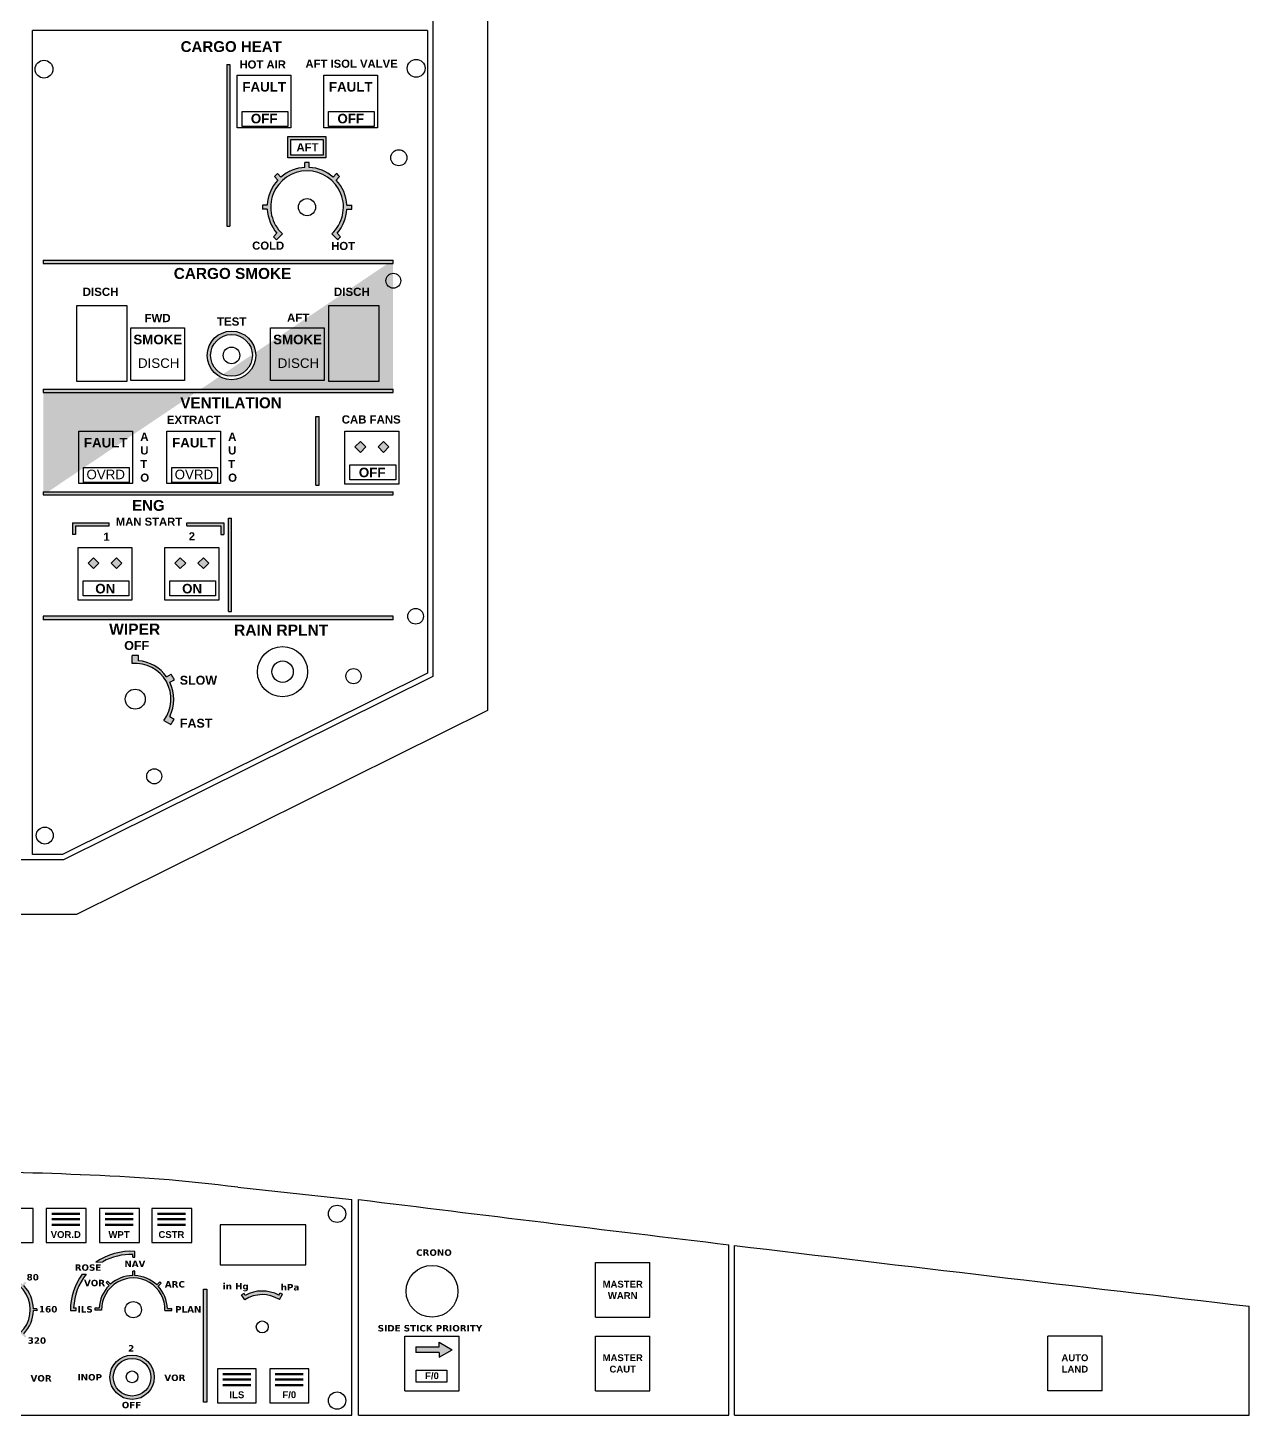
# Model space of a CAD drawing. Header units: millimetres. Extents: x -710 to 7903, y -55 to 3601.
# Drawn here: x 2689 to 3138, y 1146 to 1655 of the extents above; entities that cross this region are included whole.
import ezdxf

# ---------------------------------------------------------------- set-up
doc = ezdxf.new("R2010")
doc.units = ezdxf.units.MM
doc.styles.get("Standard").update_dxf_attribs({"font": 'sanss___.ttf'})

msp = doc.modelspace()

# ---------------------------------------------------------------- hatches: boundary and pattern name
for points in [[(2762.325320204803, 1641.64800537085), (2762.325320204803, 1582.295988300971), (2763.528910620154, 1582.295988300971), (2763.528910620154, 1641.64800537085)], [(2800.865677399845, 1579.44322915165), (2803.069386578121, 1577.31489356177, 0.02366256184614215), (2804.14755790449, 1578.431247608082), (2802.859562591716, 1579.675189545068, 0.1669713815265688), (2806.417951921608, 1588.481802631894), (2808.208572894432, 1588.481802631894, 0.02366256184614552), (2808.208572894432, 1590.033801267758), (2806.417951921609, 1590.033801267758, 0.1756901700296131), (2802.528626534417, 1599.208849684147), (2803.773745458672, 1600.495707225905, 0.02366256184614909), (2802.658377561351, 1601.57489869147), (2801.413258637096, 1600.288041149712, 0.1670063735106944), (2792.607914721957, 1603.854587497548), (2792.609307907791, 1605.645207928391, 0.02366256184613039), (2791.057309741684, 1605.646415455024), (2791.05591655585, 1603.855795024181, 0.1674062729430528), (2782.227857747424, 1600.288041149712), (2780.982738823168, 1601.574898691471, 0.02366256184615879), (2779.867370925846, 1600.495707225905), (2781.112489850102, 1599.208849684147, 0.1756901700295977), (2777.223164462911, 1590.033801267758), (2775.432543490087, 1590.033801267758, 0.02366256184614552), (2775.432543490087, 1588.481802631894), (2777.223164462911, 1588.481802631894, 0.1669713815265797), (2780.781553792803, 1579.675189545067), (2779.493558480029, 1578.431247608082, 0.023662561846147), (2780.571729806398, 1577.31489356177), (2782.775438984674, 1579.44322915165, -2.560660926230702)], [(2823.377272487364, 1568.639452182431), (2823.377272487364, 1569.864595338948), (2694.966680481053, 1569.864595338948), (2694.966680481053, 1568.639452182431)], [(2729.912272991196, 1422.85476305472), (2729.912272991196, 1424.762065691949, 0.03648828958334869), (2727.574166696046, 1424.762065691949), (2727.574166696046, 1421.817995785806, -0.6467469853858561), (2739.285265677104, 1400.976449700055), (2741.799897195188, 1399.445379505547, 0.03648828958335425), (2743.015834647158, 1401.442436630497), (2741.386741765874, 1402.434333668565, 0.233074119763535), (2741.463816598526, 1414.936959920699), (2743.105014675867, 1415.908696624188, 0.03648828958334508), (2741.913791186052, 1417.920593153518), (2740.272593108709, 1416.948856450029, 0.221169655125998)], [(2687.851559716391, 1193.592934273351), (2688.743302676071, 1194.482498448759), (2688.232057094418, 1194.994996209696), (2687.338408464327, 1194.103531019977, 0.1848557548626051), (2678.860642275754, 1197.579146787032), (2678.859326928164, 1198.838721397038), (2678.135430921637, 1198.837965447482), (2678.136749080148, 1197.57569910435, 0.1838618455538127), (2669.728111305862, 1194.053514432489), (2668.837932148123, 1194.944643489044), (2668.325787206317, 1194.433044468024), (2669.217868692595, 1193.540011052979, 0.1824856793867292), (2665.751319923773, 1185.177329348424), (2664.489052892378, 1185.177329348423), (2664.489052892377, 1184.453432947185), (2666.89344905709, 1184.453432947186, -1.544515047070514), (2686.552838408298, 1176.264214249554), (2688.262181702956, 1174.569077186613), (2688.771913377241, 1175.083080707959), (2687.877550403689, 1175.970010693836, 0.1842829644723946), (2691.369704552485, 1184.412282304489), (2692.629273350808, 1184.408236245023), (2692.631598680541, 1185.132128911492), (2691.369338161509, 1185.136183617458, 0.1847838015230985)], [(2728.54954770809, 1197.295791530263), (2728.563708093647, 1198.869092561236, 0.01282672426486052), (2727.839863009511, 1198.878051812419), (2727.825705385163, 1197.305057567962, 0.181035973766611), (2719.642454245663, 1194.090884115764), (2718.552699018852, 1195.22574542721, 0.01282672426488475), (2718.028862676961, 1194.726118105173), (2719.118405406479, 1193.591478086499, 0.1860836943518373), (2715.500782233121, 1185.327850111451), (2713.927531011454, 1185.346751013617, 0.01282672426488889), (2713.916390752238, 1184.622936210897), (2716.385826121837, 1184.593268630994, -1.021217037594282), (2739.665624770593, 1184.453432947184), (2742.135238345613, 1184.453432947184, 0.01282672426491296), (2742.132794110328, 1185.177329348424), (2740.559429355868, 1185.177329348424, 0.1832369107199722), (2737.136768326707, 1193.384032772081), (2738.243897760129, 1194.501950957026, 0.01282672426490473), (2737.731269735477, 1195.013071766967), (2736.624356187239, 1193.895371570962, 0.1803709460663187)], [(2755.012817401155, 1192.290182461263), (2753.786387901359, 1192.290182461263), (2753.786387901359, 1150.823212604221), (2755.012817401156, 1150.823212604221)], [(2769.098134141197, 1190.028758249886), (2768.68044055249, 1190.711950010859), (2767.799505387397, 1190.215918322819), (2768.924078847333, 1188.376533320971, -0.2920134684139188), (2781.664556419916, 1188.468782765943), (2782.798754539382, 1190.479239773783), (2781.90095127285, 1190.9440445664), (2781.442269046763, 1190.130993583525, 0.248824694512944)], [(2840.336662166327, 1172.873648673949), (2840.336662166328, 1171.089814061514), (2831.799581236243, 1171.089814061514), (2831.799581236243, 1169.089814061514), (2840.336662166327, 1169.089814061514), (2840.336662166327, 1167.305979449078), (2845.116023084335, 1170.089814061514)]]:
    msp.add_hatch(color=1).paths.add_polyline_path(points)
h = msp.add_hatch(color=1)
h.paths.add_polyline_path([(2785.83088927064, 1614.091739581334), (2797.700162242938, 1614.091739581334), (2797.700162242938, 1608.393586287435), (2785.83088927064, 1608.393586287435)], flags=16)
h.paths.add_polyline_path([(2784.783604440193, 1615.139024411781), (2798.747447073385, 1615.139024411781), (2798.747447073385, 1607.346301456988), (2784.783604440193, 1607.346301456988)])
h = msp.add_hatch(color=1)
edge = h.paths.add_edge_path(flags=17)
edge.add_arc((2764.076865489638, 1534.8596192712), 8.915917837471723, 0, 360)
edge = h.paths.add_edge_path(flags=16)
edge.add_arc((2764.076865489638, 1534.8596192712), 7.658139089772085, 0, 360)
h.paths.add_polyline_path([(2747.702035801109, 1473.503679414658), (2761.307873067673, 1473.503679414658), (2761.307873067673, 1469.188487046857), (2760.123547236911, 1469.188487046857), (2760.123547236911, 1472.319353583896), (2747.702035801109, 1472.319353583896)])
h.paths.add_polyline_path([(2762.926071019851, 1475.148928090617), (2764.110396850612, 1475.148928090617), (2764.110396850612, 1440.95620313064), (2762.926071019851, 1440.95620313064)])
h.paths.add_polyline_path([(2719.186801835277, 1472.319353583896), (2719.186801835277, 1473.503679414658), (2705.662434237071, 1473.503679414658), (2705.662434237071, 1469.188487046856), (2706.846760067833, 1469.188487046857), (2706.846760067833, 1472.319353583896)])
h.paths.add_polyline_path([(2694.966680481053, 1439.163194227965), (2694.966680481051, 1437.828111663114), (2823.377272487366, 1437.828111663114), (2823.377272487365, 1439.163194227965)])
h.paths.add_polyline_path([(2795.042559453491, 1512.455820847746), (2796.259058168532, 1512.455820847746), (2796.259058168532, 1487.247374481303), (2795.042559453491, 1487.247374481303)], flags=17)
edge = h.paths.add_edge_path()
edge.add_line((2823.377272487366, 1483.660056854791), (2823.377272487366, 1484.844382685553))
edge.add_line((2694.966680481053, 1484.844382685553), (2823.377272487365, 1484.844382685553))
edge.add_line((2694.966680481053, 1483.660056854791), (2823.377272487365, 1483.660056854791))
edge.add_line((2694.966680481053, 1522.489143157112), (2694.966680481053, 1521.272644442071))
edge.add_line((2694.966680481052, 1521.272644442071), (2823.377272487364, 1521.272644442071))
edge.add_line((2694.966680481052, 1522.489143157112), (2823.377272487364, 1522.489143157112))
edge.add_line((2823.377272487364, 1568.639452182431), (2823.377272487364, 1569.864595338948))
edge.add_line((2694.966680481052, 1568.639452182431), (2823.377272487364, 1568.639452182431))
edge.add_line((2694.966680481052, 1569.864595338948), (2823.377272487364, 1569.864595338948))
h = msp.add_hatch(color=1)
h.paths.add_polyline_path([(2823.377272487366, 1484.844382685553), (2694.966680481053, 1484.844382685553), (2694.966680481054, 1483.660056854791), (2823.377272487365, 1483.660056854791)])
h.paths.add_polyline_path([(2823.377272487366, 1522.489143157112), (2694.966680481052, 1522.489143157112), (2694.966680481053, 1521.272644442071), (2823.377272487366, 1521.272644442071)])
h = msp.add_hatch(color=1)
h.paths.add_polyline_path([(2811.387109710184, 1503.273106522889), (2809.391749099362, 1501.277745912067), (2811.387109710182, 1499.282385301245), (2813.382470321004, 1501.277745912067)])
h.paths.add_polyline_path([(2821.862842030799, 1501.277745912067), (2819.867481419977, 1503.273106522889), (2817.872120809157, 1501.277745912068), (2819.867481419978, 1499.282385301246)])
h = msp.add_hatch(color=1)
h.paths.add_polyline_path([(2713.409638416771, 1460.6460521933), (2711.414277805949, 1458.650691582478), (2713.409638416769, 1456.655330971656), (2715.404999027591, 1458.650691582478)])
h.paths.add_polyline_path([(2723.885370737386, 1458.650691582478), (2721.890010126564, 1460.646052193299), (2719.894649515744, 1458.650691582478), (2721.890010126565, 1456.655330971656)])
h = msp.add_hatch(color=1)
h.paths.add_polyline_path([(2745.285097279876, 1460.6460521933), (2743.289736669054, 1458.650691582478), (2745.285097279874, 1456.655330971656), (2747.280457890696, 1458.650691582478)])
h.paths.add_polyline_path([(2755.760829600491, 1458.650691582478), (2753.765468989669, 1460.646052193299), (2751.770108378848, 1458.650691582478), (2753.76546898967, 1456.655330971656)])
h = msp.add_hatch(color=1)
edge = h.paths.add_edge_path()
edge.add_line((2727.885886229364, 1203.991498684932), (2727.895297129712, 1205.037104340192))
edge.add_arc((2727.314868540535, 1183.197891530912), 21.84692457706874, 88.47758791222405, 118.7308520827053)
edge.add_line((2716.813144853543, 1202.35518552245), (2714.320092428853, 1202.178032038129))
edge.add_arc((2727.314868540535, 1183.197891530912), 23.00238987293322, 86.72401434217869, 124.39753920244459, ccw=False)
edge.add_line((2728.629353625346, 1206.162692179475), (2728.609811950613, 1203.991498684932))
edge.add_line((2728.609811950613, 1203.991498684932), (2727.885886229364, 1203.991498684932))
h = msp.add_hatch(color=1)
edge = h.paths.add_edge_path()
edge.add_line((2704.962941338883, 1184.503822538941), (2707.04088671337, 1184.492090548895))
edge.add_line((2707.040886713369, 1184.492090548895), (2707.023392028327, 1185.488681296173))
edge.add_line((2707.023392028327, 1185.488681296172), (2706.142707120178, 1185.493653605215))
edge.add_arc((2727.965294516213, 1184.462735170721), 21.84692457706874, 142.2335688719517, 177.2953072514814, ccw=False)
edge.add_line((2710.694995409769, 1197.842753192015), (2709.267659276747, 1197.860808775472))
edge.add_arc((2727.965294516213, 1184.462735170721), 23.00238987293322, 144.3759360699913, 179.8976569802034)
h = msp.add_hatch(color=1)
edge = h.paths.add_edge_path()
edge.add_arc((2678.336976878404, 1160.057336834334), 8.24633712981387, 0, 360)
edge = h.paths.add_edge_path(flags=16)
edge.add_arc((2678.336976878404, 1160.057336834334), 6.908921725760542, 0, 360)
edge = h.paths.add_edge_path()
edge.add_arc((2727.598136745415, 1159.989636727912), 8.150397228294633, 0, 360)
edge = h.paths.add_edge_path(flags=16)
edge.add_arc((2727.598136745415, 1159.989636727912), 6.898644365194061, 0, 360)

# ---------------------------------------------------------------- linework, layer by layer
at = {"color": 5}
for p, q in [((2858.028938977119, 1987.368882840688), (2858.028938977122, 1404.612774455998)), ((2838.028938977121, 1967.368882840689), (2838.028938977124, 1417.018717616041)), ((2691.028882263186, 1351.7876555062), (2691.028882263186, 1654.079398332872)), ((2836.028938977121, 1654.079398332873), (2691.028882263186, 1654.079398332873)), ((2836.028938977121, 1654.079398332873), (2836.028938977123, 1418.259311932045)), ((2836.028938977123, 1418.259311932045), (2701.990991073044, 1351.7876555062)), ((2838.028938977124, 1417.018717616041), (2702.459674042859, 1349.7876555062)), ((2858.028938977123, 1404.612774455998), (2707.146503741011, 1329.787655506199)), ((2702.45967404286, 1349.7876555062), (2350.598105426001, 1349.7876555062)), ((2701.990991073044, 1351.7876555062), (2691.028882263186, 1351.7876555062)), ((2707.146503741011, 1329.787655506199), (2345.911275727845, 1329.7876555062)), ((2766.388633431307, 1229.702574828565), (2808.209628312562, 1225.197055684428)), ((2808.209628312562, 1146.042968357387), (2808.209628312562, 1225.197055684428)), ((2810.683911964845, 1146.042968357387), (2810.683911964844, 1225.197055684428)), ((2946.683911964845, 1146.042968357389), (2946.683911964844, 1208.593183074062)), ((2948.683911964845, 1146.042968357389), (2948.683911964844, 1208.352406198948)), ((2897.683911964844, 1182.043032958612), (2897.683911964844, 1202.043032958612)), ((2897.683911964844, 1202.043032958612), (2917.683911964844, 1202.043032958612)), ((2917.683911964845, 1182.043032958612), (2917.683911964845, 1202.043032958612)), ((2897.683911964844, 1182.043032958612), (2917.683911964844, 1182.043032958612)), ((3137.683911964844, 1146.042968357387), (3137.683911964844, 1186.042968357393)), ((2827.68391196485, 1155.042148988647), (2827.68391196485, 1175.042148988646)), ((2827.68391196485, 1175.042148988647), (2847.68391196485, 1175.042148988647)), ((2847.683911964851, 1155.042148988647), (2847.683911964851, 1175.042148988647)), ((2897.683911964844, 1155.042148988647), (2897.683911964844, 1175.042148988646)), ((2897.683911964844, 1175.042148988647), (2917.683911964844, 1175.042148988647)), ((2917.683911964845, 1155.042148988647), (2917.683911964845, 1175.042148988647)), ((3063.683911964843, 1155.042148988647), (3063.683911964843, 1175.042148988647)), ((3083.683911964844, 1175.042148988647), (3063.683911964844, 1175.042148988647)), ((3063.683911964843, 1155.042148988647), (3063.683911964843, 1175.042148988647)), ((3083.683911964844, 1175.042148988647), (3063.683911964844, 1175.042148988647)), ((3083.683911964844, 1155.042148988647), (3083.683911964844, 1175.042148988646)), ((3083.683911964844, 1155.042148988647), (3083.683911964844, 1175.042148988646)), ((2827.68391196485, 1155.042148988647), (2847.68391196485, 1155.042148988647)), ((2897.683911964844, 1155.042148988647), (2917.683911964844, 1155.042148988647)), ((3083.683911964844, 1155.042148988647), (3063.683911964844, 1155.042148988647)), ((3083.683911964844, 1155.042148988647), (3063.683911964844, 1155.042148988647)), ((2652.989602583094, 1146.042968357387), (2808.209628312562, 1146.042968357387)), ((2810.683911964844, 1146.042968357387), (2946.683911964845, 1146.042968357387)), ((2948.683911964845, 1146.042968357387), (3137.683911964844, 1146.042968357387))]:
    msp.add_line(p, q, dxfattribs=at)
at = {"color": 1}
for p, q in [((2762.325320204803, 1641.64800537085), (2762.325320204803, 1582.295988300971)), ((2762.325320204803, 1641.64800537085), (2763.528910620154, 1641.64800537085)), ((2763.528910620154, 1641.64800537085), (2763.528910620154, 1582.295988300971)), ((2791.05591655585, 1603.855795024181), (2791.057309741684, 1605.646415455024)), ((2792.607914721957, 1603.854587497548), (2792.609307907791, 1605.645207928391)), ((2781.112489850102, 1599.208849684147), (2779.867370925846, 1600.495707225905)), ((2782.227857747424, 1600.288041149712), (2780.982738823169, 1601.57489869147)), ((2801.413258637096, 1600.288041149712), (2802.658377561351, 1601.57489869147)), ((2802.528626534417, 1599.208849684148), (2803.773745458673, 1600.495707225905)), ((2777.223164462912, 1590.033801267758), (2775.432543490087, 1590.033801267758)), ((2777.223164462912, 1588.481802631894), (2775.432543490087, 1588.481802631894)), ((2806.417951921608, 1590.033801267758), (2808.208572894432, 1590.033801267758)), ((2806.417951921608, 1588.481802631894), (2808.208572894432, 1588.481802631894)), ((2762.325320204803, 1582.295988300971), (2763.528910620154, 1582.295988300971)), ((2780.781553792803, 1579.675189545067), (2779.493558480029, 1578.431247608082)), ((2782.775438984674, 1579.44322915165), (2780.571729806398, 1577.31489356177)), ((2800.865677399845, 1579.44322915165), (2803.069386578121, 1577.31489356177)), ((2802.859562591717, 1579.675189545067), (2804.14755790449, 1578.431247608082)), ((2694.966680481053, 1569.864595338948), (2694.966680481053, 1568.63945218243)), ((2694.966680481053, 1569.864595338948), (2823.377272487364, 1569.864595338948)), ((2694.966680481053, 1568.639452182431), (2823.377272487364, 1568.639452182431)), ((2823.377272487364, 1568.639452182431), (2823.377272487364, 1569.864595338948)), ((2694.966680481052, 1522.489143157112), (2823.377272487364, 1522.489143157112)), ((2694.966680481053, 1522.489143157112), (2694.966680481053, 1521.272644442071)), ((2823.377272487366, 1521.272644442071), (2823.377272487366, 1522.489143157112)), ((2694.966680481052, 1521.272644442071), (2823.377272487364, 1521.272644442071)), ((2795.042559453491, 1487.247374481303), (2795.042559453491, 1512.455820847746)), ((2795.042559453491, 1512.455820847746), (2796.259058168532, 1512.455820847746)), ((2796.259058168532, 1487.247374481303), (2796.259058168532, 1512.455820847746)), ((2811.387109710184, 1503.273106522889), (2809.391749099362, 1501.277745912067)), ((2811.387109710184, 1503.273106522889), (2813.382470321004, 1501.277745912067)), ((2819.867481419977, 1503.273106522889), (2817.872120809157, 1501.277745912067)), ((2819.867481419977, 1503.273106522889), (2821.862842030799, 1501.277745912067)), ((2809.391749099362, 1501.277745912067), (2811.387109710182, 1499.282385301245)), ((2813.382470321004, 1501.277745912067), (2811.387109710182, 1499.282385301245)), ((2817.872120809157, 1501.277745912067), (2819.867481419978, 1499.282385301245)), ((2821.862842030799, 1501.277745912067), (2819.867481419978, 1499.282385301245)), ((2795.042559453491, 1487.247374481303), (2796.259058168532, 1487.247374481303)), ((2694.966680481053, 1484.844382685553), (2823.377272487365, 1484.844382685553)), ((2694.966680481053, 1484.844382685553), (2694.966680481053, 1483.660056854791)), ((2694.966680481053, 1483.660056854791), (2823.377272487365, 1483.660056854791)), ((2823.377272487366, 1483.660056854791), (2823.377272487366, 1484.844382685553)), ((2705.662434237071, 1473.503679414658), (2719.186801835277, 1473.503679414658)), ((2705.662434237071, 1473.503679414658), (2705.662434237071, 1469.188487046857)), ((2706.846760067833, 1472.319353583896), (2706.846760067833, 1469.188487046857)), ((2706.846760067833, 1472.319353583896), (2719.186801835278, 1472.319353583896)), ((2719.186801835277, 1472.319353583896), (2719.186801835277, 1473.503679414658)), ((2747.702035801109, 1472.319353583896), (2747.702035801109, 1473.503679414658)), ((2747.702035801109, 1473.503679414658), (2761.307873067673, 1473.503679414658)), ((2747.70203580111, 1472.319353583896), (2760.123547236911, 1472.319353583896)), ((2760.123547236911, 1472.319353583896), (2760.123547236911, 1469.188487046857)), ((2761.307873067673, 1473.503679414658), (2761.307873067673, 1469.188487046857)), ((2762.926071019851, 1440.95620313064), (2762.926071019851, 1475.148928090617)), ((2762.926071019851, 1475.148928090617), (2764.110396850612, 1475.148928090616)), ((2764.110396850612, 1440.95620313064), (2764.110396850612, 1475.148928090617)), ((2706.846760067833, 1469.188487046857), (2705.662434237071, 1469.188487046856)), ((2760.123547236911, 1469.188487046857), (2761.307873067673, 1469.188487046857)), ((2713.409638416771, 1460.646052193299), (2711.414277805949, 1458.650691582478)), ((2711.414277805949, 1458.650691582478), (2713.40963841677, 1456.655330971656)), ((2713.409638416771, 1460.646052193299), (2715.404999027591, 1458.650691582478)), ((2715.404999027591, 1458.650691582478), (2713.40963841677, 1456.655330971656)), ((2721.890010126564, 1460.646052193299), (2719.894649515744, 1458.650691582478)), ((2719.894649515744, 1458.650691582478), (2721.890010126565, 1456.655330971656)), ((2721.890010126564, 1460.646052193299), (2723.885370737386, 1458.650691582478)), ((2723.885370737386, 1458.650691582478), (2721.890010126565, 1456.655330971656)), ((2745.285097279876, 1460.646052193299), (2743.289736669054, 1458.650691582478)), ((2743.289736669054, 1458.650691582478), (2745.285097279874, 1456.655330971656)), ((2745.285097279876, 1460.646052193299), (2747.280457890696, 1458.650691582478)), ((2747.280457890696, 1458.650691582478), (2745.285097279874, 1456.655330971656)), ((2753.765468989669, 1460.646052193299), (2751.770108378848, 1458.650691582478)), ((2751.770108378848, 1458.650691582478), (2753.76546898967, 1456.655330971656)), ((2753.765468989669, 1460.646052193299), (2755.760829600491, 1458.650691582478)), ((2755.760829600491, 1458.650691582478), (2753.76546898967, 1456.655330971656)), ((2762.926071019851, 1440.95620313064), (2764.110396850612, 1440.95620313064)), ((2823.377272487365, 1439.163194227965), (2694.966680481051, 1439.163194227965)), ((2694.966680481053, 1439.163194227965), (2694.966680481053, 1437.828111663114)), ((2823.377272487365, 1437.828111663114), (2694.966680481051, 1437.828111663114)), ((2823.377272487366, 1437.828111663114), (2823.377272487366, 1439.163194227965)), ((2727.574166696046, 1421.817995785806), (2727.574166696046, 1424.762065691949)), ((2729.912272991196, 1422.85476305472), (2729.912272991196, 1424.762065691949)), ((2740.272593108709, 1416.948856450029), (2741.913791186052, 1417.920593153518)), ((2741.463816598526, 1414.9369599207), (2743.105014675868, 1415.908696624189)), ((2739.285265677104, 1400.976449700055), (2741.799897195188, 1399.445379505547)), ((2741.386741765874, 1402.434333668565), (2743.015834647159, 1401.442436630497)), ((2714.320092428853, 1202.178032038129), (2716.813144853543, 1202.35518552245)), ((2727.885886229364, 1203.991498684932), (2727.895297129712, 1205.037104340192)), ((2727.885886229364, 1203.991498684932), (2728.609811950613, 1203.991498684932)), ((2728.609811950613, 1203.991498684932), (2728.629353625346, 1206.162692179475)), ((2709.267659276747, 1197.860808775472), (2710.694995409769, 1197.842753192015)), ((2727.825705385163, 1197.305057567962), (2727.839863009511, 1198.878051812419)), ((2728.54954770809, 1197.295791530263), (2728.563708093647, 1198.869092561235)), ((2719.118405406478, 1193.5914780865), (2718.028862676961, 1194.726118105173)), ((2719.642454245663, 1194.090884115764), (2718.552699018852, 1195.22574542721)), ((2736.62435618724, 1193.895371570962), (2737.731269735477, 1195.013071766967)), ((2737.136768326708, 1193.384032772081), (2738.243897760129, 1194.501950957026)), ((2768.68044055249, 1190.711950010859), (2767.799505387398, 1190.215918322819)), ((2768.924078847333, 1188.376533320971), (2767.799505387398, 1190.215918322819)), ((2769.098134141197, 1190.028758249887), (2768.68044055249, 1190.711950010859)), ((2781.442269046762, 1190.130993583525), (2781.900951272849, 1190.944044566399)), ((2781.664556419916, 1188.468782765943), (2782.798754539382, 1190.479239773783)), ((2781.900951272849, 1190.944044566399), (2782.798754539382, 1190.479239773783)), ((2692.631598680541, 1185.132128911492), (2691.369338161509, 1185.136183617458)), ((2692.629273350808, 1184.408236245023), (2691.369704552485, 1184.412282304489)), ((2692.631598680541, 1185.132128911492), (2692.629273350808, 1184.408236245023)), ((2704.962941338883, 1184.503822538941), (2707.04088671337, 1184.492090548895)), ((2706.142707120178, 1185.493653605215), (2707.023392028327, 1185.488681296172)), ((2707.040886713369, 1184.492090548895), (2707.023392028327, 1185.488681296173)), ((2716.385826121838, 1184.593268630994), (2713.916390752238, 1184.622936210897)), ((2715.50078223312, 1185.327850111451), (2713.927531011455, 1185.346751013617)), ((2739.665624770593, 1184.453432947184), (2742.135238345613, 1184.453432947184)), ((2740.559429355868, 1185.177329348424), (2742.132794110328, 1185.177329348424)), ((2831.799581236243, 1171.089814061514), (2840.336662166327, 1171.089814061514)), ((2831.799581236243, 1171.089814061514), (2831.799581236243, 1169.089814061514)), ((2840.336662166327, 1171.089814061514), (2840.336662166327, 1172.873648673949)), ((2840.336662166327, 1172.873648673949), (2845.116023084335, 1170.089814061514)), ((2840.336662166327, 1169.089814061514), (2831.799581236243, 1169.089814061514)), ((2840.336662166327, 1167.305979449078), (2845.116023084335, 1170.089814061514)), ((2840.336662166327, 1169.089814061514), (2840.336662166327, 1167.305979449078))]:
    msp.add_line(p, q, dxfattribs=at)
at = {"color": 1, "lineweight": 80}
for p, q in [((2708.388251874243, 1219.924402780404), (2698.109436557359, 1219.924402780404)), ((2708.388251874243, 1217.924402780404), (2698.109436557359, 1217.924402780404)), ((2727.943816006163, 1219.924402780404), (2717.665000689279, 1219.924402780404)), ((2727.943816006163, 1217.924402780404), (2717.665000689279, 1217.924402780404)), ((2747.159774924694, 1219.924402780404), (2736.88095960781, 1219.924402780404)), ((2747.159774924694, 1217.924402780404), (2736.88095960781, 1217.924402780404)), ((2708.388251874243, 1215.924402780404), (2698.109436557359, 1215.924402780404)), ((2727.943816006163, 1215.924402780404), (2717.665000689279, 1215.924402780404)), ((2747.159774924694, 1215.924402780404), (2736.88095960781, 1215.924402780404)), ((2771.197570390862, 1161.127379293443), (2760.918755073978, 1161.127379293443)), ((2790.43771421137, 1161.127379293443), (2780.158898894486, 1161.127379293443)), ((2771.197570390862, 1159.127379293443), (2760.918755073978, 1159.127379293443)), ((2771.197570390862, 1157.127379293443), (2760.918755073978, 1157.127379293443)), ((2790.43771421137, 1159.127379293443), (2780.158898894486, 1159.127379293443)), ((2790.43771421137, 1157.127379293443), (2780.158898894486, 1157.127379293443))]:
    msp.add_line(p, q, dxfattribs=at)
at = {"color": 5}
for points in [[(2766.179872794172, 1637.643389228444), (2785.876950409018, 1637.643389228444), (2785.876950409018, 1618.382560575894), (2766.179872794172, 1618.382560575894)], [(2797.953591199854, 1637.643389228444), (2817.650668814699, 1637.643389228444), (2817.650668814699, 1618.382560575894), (2797.953591199854, 1618.382560575894)], [(2707.292365961001, 1553.215929095375), (2725.660724095905, 1553.215929095375), (2725.660724095905, 1525.314343157112), (2707.292365961001, 1525.314343157112)], [(2799.81138300406, 1553.215929095375), (2818.179741138963, 1553.215929095375), (2818.179741138963, 1525.314343157112), (2799.81138300406, 1525.314343157112)], [(2727.130198230435, 1544.929369534522), (2746.82727584528, 1544.929369534522), (2746.82727584528, 1525.668540881973), (2727.130198230435, 1525.668540881973)], [(2778.422097416039, 1544.929369534522), (2798.119175030885, 1544.929369534522), (2798.119175030885, 1525.668540881973), (2778.422097416039, 1525.668540881973)], [(2708.014513618785, 1507.081189328723), (2727.711591233631, 1507.081189328723), (2727.711591233631, 1487.820360676173), (2708.014513618785, 1487.820360676173)], [(2740.388392638413, 1507.081189328723), (2760.085470253258, 1507.081189328723), (2760.085470253258, 1487.820360676173), (2740.388392638413, 1487.820360676173)], [(2805.724694429641, 1507.081189328723), (2825.529896700519, 1507.081189328723), (2825.529896700519, 1487.66961850398), (2805.724694429641, 1487.66961850398)], [(2707.747223136229, 1464.454134999133), (2727.552425407107, 1464.454134999133), (2727.552425407107, 1445.04256417439), (2707.747223136229, 1445.04256417439)], [(2739.622681999333, 1464.454134999133), (2759.427884270211, 1464.454134999133), (2759.427884270211, 1445.04256417439), (2739.622681999333, 1445.04256417439)], [(2691.286521117145, 1221.953061317806), (2676.698388282419, 1221.953061317806), (2676.698388282419, 1209.419467141751), (2691.286521117145, 1209.419467141751)], [(2710.697569392086, 1221.953061317806), (2696.109436557359, 1221.953061317806), (2696.109436557359, 1209.419467141751), (2710.697569392086, 1209.419467141751)], [(2730.253133524006, 1221.953061317806), (2715.665000689279, 1221.953061317806), (2715.665000689279, 1209.419467141751), (2730.253133524006, 1209.419467141751)], [(2749.469092442536, 1221.953061317806), (2734.88095960781, 1221.953061317806), (2734.88095960781, 1209.419467141751), (2749.469092442536, 1209.419467141751)], [(2791.372289756043, 1215.8670121237), (2759.938203620732, 1215.8670121237), (2759.938203620732, 1201.207407986192), (2791.372289756043, 1201.207407986192)], [(2773.197570390862, 1163.127379293443), (2758.918755073978, 1163.127379293443), (2758.918755073978, 1150.62244365479), (2773.197570390862, 1150.62244365479)], [(2792.43771421137, 1163.127379293443), (2778.158898894486, 1163.127379293443), (2778.158898894486, 1150.62244365479), (2792.43771421137, 1150.62244365479)]]:
    msp.add_lwpolyline(points, close=True, dxfattribs=at)
at = {"color": 1}
for points in [[(2767.939371116187, 1624.326277962318), (2784.716791719719, 1624.326277962318), (2784.716791719719, 1618.830687343568), (2767.939371116187, 1618.830687343568)], [(2799.713089521869, 1624.326277962318), (2816.490510125401, 1624.326277962318), (2816.490510125401, 1618.830687343568), (2799.713089521869, 1618.830687343568)], [(2784.783604440193, 1615.139024411781), (2798.747447073385, 1615.139024411781), (2798.747447073385, 1607.346301456988), (2784.783604440193, 1607.346301456988)], [(2785.83088927064, 1614.091739581334), (2797.700162242938, 1614.091739581334), (2797.700162242938, 1608.393586287435), (2785.83088927064, 1608.393586287435)], [(2709.7740119408, 1493.764078062597), (2726.551432544332, 1493.764078062597), (2726.551432544332, 1488.268487443847), (2709.7740119408, 1488.268487443847)], [(2742.147890960428, 1493.764078062597), (2758.92531156396, 1493.764078062597), (2758.92531156396, 1488.268487443847), (2742.147890960428, 1488.268487443847)], [(2807.580198202617, 1494.766294548379), (2824.357618806149, 1494.766294548379), (2824.357618806149, 1489.270703929629), (2807.580198202617, 1489.270703929629)], [(2709.602726909204, 1452.13924021879), (2726.380147512736, 1452.13924021879), (2726.380147512736, 1446.64364960004), (2709.602726909204, 1446.64364960004)], [(2741.478185772309, 1452.13924021879), (2758.255606375841, 1452.13924021879), (2758.255606375841, 1446.64364960004), (2741.478185772309, 1446.64364960004)], [(2753.78638790136, 1192.290182461263), (2755.012817401156, 1192.290182461263), (2755.012817401156, 1150.823212604221), (2753.78638790136, 1150.823212604221)], [(2831.926757760737, 1162.529401092031), (2843.102588108492, 1162.529401092031), (2843.102588108492, 1158.186153636181), (2831.926757760737, 1158.186153636181)]]:
    msp.add_lwpolyline(points, close=True, dxfattribs=at)
for centre, radius in [((2695.255790892484, 1639.875524220647), 3.280688283855543), ((2831.864537617155, 1640.193008770403), 3.280688283855543), ((2825.510644508748, 1607.386117170028), 2.963203734098441), ((2823.477222127166, 1562.258697863441), 2.727724165216732), ((2831.674029438824, 1439.163194227965), 2.882466833980842), ((2808.868590221517, 1417.199547338189), 2.767461817957011), ((2735.72840884353, 1380.452400735557), 2.767461817957011), ((2695.525982211762, 1358.716563971586), 3.104933446619206), ((2802.844266016682, 1219.93910881045), 3.17844552411559), ((2802.844266016682, 1151.409695174853), 3.17844552411559)]:
    msp.add_circle(centre, radius)
at = {"color": 5}
for centre, radius in [((2791.820558192259, 1589.257801949826), 3.150466950792406), ((2764.076865489638, 1534.8596192712), 3.041898336986219), ((2782.821451894296, 1418.842643852814), 9.200066830669511), ((2782.821451894296, 1418.842643852814), 3.917336145400418), ((2728.743219843621, 1408.763827776891), 3.670067766445503), ((2837.683911964844, 1191.543032958612), 9.5), ((2728.027193485453, 1184.767749478628), 2.984510994812743), ((2728.027193485453, 1184.767749478628), 2.984510994812743), ((2775.366560159924, 1178.445315780006), 2.192645083346349), ((2727.598136745415, 1160.125036940756), 2.156048456516133)]:
    msp.add_circle(centre, radius, dxfattribs=at)
at = {"color": 1}
for centre, radius in [((2764.076865489638, 1534.8596192712), 8.915917837471723), ((2764.076865489638, 1534.8596192712), 7.658139089772085), ((2727.598136745415, 1159.989636727912), 8.150397228294633), ((2727.598136745415, 1159.989636727912), 6.898644365194061)]:
    msp.add_circle(centre, radius, dxfattribs=at)
for centre, radius, start, end in [((2791.820558192259, 1589.257801949826), 14.61800528906233, 92.99840786479483, 131.012600939429), ((2791.820558192259, 1589.257801949826), 16.40637683402564, 87.244397286898, 92.66644517765899), ((2791.820558192259, 1589.257801949826), 14.61800528906233, 48.987399060571, 86.91243459976361), ((2791.820558192259, 1589.257801949826), 14.61800528906233, 137.0985742044638, 176.9570133674832), ((2791.820558192259, 1589.257801949826), 13.34691052978713, 312.6636942765073, 227.336305723494), ((2791.820558192259, 1589.257801949826), 16.40637683402564, 131.3445636265632, 136.7666115173301), ((2791.820558192259, 1589.257801949826), 14.61800528906233, 3.042986632516787, 42.90142579553815), ((2791.820558192259, 1589.257801949826), 16.40637683402564, 43.23338848267375, 48.65543637343681), ((2791.820558192259, 1589.257801949826), 16.40637683402564, 177.2889760546186, 182.7110239453822), ((2791.820558192259, 1589.257801949826), 14.61800528906233, 183.0429866325177, 220.9602201609818), ((2791.820558192259, 1589.257801949826), 14.61800528906233, 319.0397798390188, 356.9570133674823), ((2791.820558192259, 1589.257801949826), 16.40637683402564, 357.2889760546178, 2.711023945381435), ((2791.820558192259, 1589.257801949826), 16.40637683402564, 221.292182848118, 226.7142307388833), ((2791.820558192259, 1589.257801949826), 16.40637683402564, 313.2857692611202, 318.7078171518826), ((2728.743219843621, 1408.763827776891), 16.04089466484523, 85.82060416166851, 94.1793958383315), ((2728.743219843621, 1408.763827776891), 13.10641017467565, 323.5468274891426, 95.11741576471665), ((2728.743219843621, 1408.763827776891), 14.13934730692392, 35.37202150622731, 85.25732258899785), ((2728.743219843621, 1408.763827776891), 16.04089466484523, 26.44994825689342, 34.80873993355513), ((2728.743219843621, 1408.763827776891), 14.13934730692392, 333.4069206648614, 25.88666668422231), ((2728.743219843621, 1408.763827776891), 16.04089466484523, 324.4848474155269, 332.8436390921912), ((2727.314868540535, 1183.197891530912), 23.00238987293322, 86.7240143421788, 124.3975392024446), ((2727.314868540535, 1183.197891530912), 21.84692457706874, 88.47758791222405, 118.7308520827053), ((2678.559704248897, 1184.767749478628), 11.67048863939656, 313.2278543330047, 181.5433105788012), ((2727.965294516213, 1184.462735170721), 23.00238987293322, 144.3759360699913, 179.8976569802034), ((2727.965294516213, 1184.462735170721), 21.84692457706874, 142.2335688719517, 177.2953072514814), ((2728.027193485453, 1184.767749478628), 11.64267484991538, 358.4530016314317, 180.8586850141013), ((2728.027193485453, 1184.767749478628), 12.53892705064719, 90.92072588025849, 131.9665556192086), ((2728.027193485453, 1184.767749478628), 14.1115457926554, 87.82111515758584, 90.76062261873506), ((2728.027193485453, 1184.767749478628), 12.53892705064719, 46.71421066988881, 87.6124467758218), ((2678.559704248897, 1184.767749478628), 12.8149313181858, 1.647502425283352, 43.52446380586389), ((2728.027193485453, 1184.767749478628), 12.53892705064719, 135.2748347236487, 177.4398061412016), ((2728.027193485453, 1184.767749478628), 14.1115457926554, 132.1752240009748, 135.114731462124), ((2728.027193485453, 1184.767749478628), 12.53892705064719, 1.871880504330658, 43.40593156544769), ((2728.027193485453, 1184.767749478628), 14.1115457926554, 43.61459994721569, 46.55410740836492), ((2775.366560159924, 1178.445315780006), 13.1707746243446, 62.52882421112632, 118.4202125991943), ((2775.366560159924, 1178.445315780006), 11.83784808607721, 57.85782101800592, 122.9718828081143), ((2678.559704248897, 1184.767749478628), 12.8149313181858, 316.6445383012438, 358.4104962393536), ((2728.027193485453, 1184.767749478628), 14.1115457926554, 177.6484745229684, 180.5879819841176), ((2728.027193485453, 1184.767749478628), 14.1115457926554, 358.723704661415, 1.663212122564252)]:
    msp.add_arc(centre, radius, start, end, dxfattribs=at)
at = {"color": 5}
for centre, radius, start, end in [((2668.986910450089, 388.6382775881586), 846.5558415890127, 87.3198440095004, 91.08277887748716), ((2687.956614333574, 603.8800555569005), 630.7181678430386, 82.85657655609121, 88.12470512795798), ((7910.180799286922, 42429.18292315573), 41518.3491949112, 262.9448225864516, 263.1338977229619), ((7910.180799286922, 42429.18292315573), 41518.3491949112, 263.136677674075, 263.3993107562613)]:
    msp.add_arc(centre, radius, start, end, dxfattribs=at)

# ---------------------------------------------------------------- texts
at = {"color": 1}
for s, insert, char_height, width, attachment_point in [('{\\fSansSerif|b1|i0|c2|p2;CARGO HEAT}', (2745.400942048151, 1650.148758237202), 3.957555895359494, 42.29222089540104, 1), ('{\\fSansSerif|b1|i0|c2|p2;HOT AIR}', (2767.00972151656, 1643.104438909782), 2.96816692151962, 17.06780667541897, 1), ('{\\fSansSerif|b1|i0|c2|p2;AFT ISOL VALVE}', (2791.220775727635, 1643.367442462429), 2.96816692151962, 33.23409900412349, 1), ('{\\fSansSerif|b1|i0|c2|p2;FAULT\\P\\POFF}', (2776.078296424431, 1635.172615195826), 3.5, 20.9703, 2), ('{\\fSansSerif|b1|i0|c2|p2;FAULT\\P\\POFF}', (2807.852014830113, 1635.172615195826), 3.5, 20.9703, 2), ('{\\fSansSerif|b1|i0|c2|p2;AFT}', (2787.947890915427, 1612.729162658843), 2.96816692151962, 7.960376320545564, 1), ('{\\fSansSerif|b1|i0|c2|p2;COLD}', (2771.672162230342, 1576.634363034888), 2.96816692151962, 7.96032686682347, 1), ('{\\fSansSerif|b1|i0|c2|p2;HOT}', (2800.675909315182, 1576.514098292787), 2.96816692151962, 7.96032686682347, 1), ('{\\fSansSerif|b1|i0|c2|p2;CARGO SMOKE}', (2742.89125236394, 1566.951174480266), 4.0284240052844, 45.32021280690026, 1), ('{\\fSansSerif|b1|i0|c2|p2;DISCH}', (2709.466210965498, 1559.714954537937), 3.0213180039633, 33.96253497195132, 1), ('{\\fSansSerif|b1|i0|c2|p2;DISCH}', (2801.702175749616, 1559.714954537937), 3.0213180039633, 33.96253497195132, 1), ('{\\fSansSerif|b1|i0|c2|p2;FWD}', (2732.142060265818, 1550.082382008982), 3.0213180039633, 13.53318831395254, 1), ('{\\fSansSerif|b1|i0|c2|p2;TEST}', (2758.76086927053, 1548.808334178962), 3.0213180039633, 13.53318831395254, 1), ('{\\fSansSerif|b1|i0|c2|p2;AFT}', (2784.453246495208, 1550.217563022482), 3.0213180039633, 13.53318831395254, 1), ('{\\fSansSerif|b1|i0|c2|p2;SMOKE}', (2737.028621860694, 1542.458595501905), 3.5, 20.9703, 2), ('{\\fSansSerif|b1|i0|c2|p2;SMOKE}', (2788.320521046298, 1542.458595501905), 3.5, 20.9703, 2), ('DISCH', (2729.755525968758, 1533.783835109592), 3.5, 20.9703, 1), ('DISCH', (2781.047425154362, 1533.783835109592), 3.5, 20.9703, 1), ('{\\fSansSerif|b1|i0|c2|p2;VENTILATION}', (2745.287854271556, 1519.476522159451), 4, 43.8706, 1), ('{\\fSansSerif|b1|i0|c2|p2;EXTRACT}', (2740.343118008283, 1512.742190498777), 3, 19.6743, 1), ('{\\fSansSerif|b1|i0|c2|p2;CAB FANS}', (2804.538582091634, 1512.87351299484), 3, 25.1482435878264, 1), ('{\\fSansSerif|b1|i0|c2|p2;FAULT\\P\\P}OVRD', (2717.912937249044, 1504.610415296105), 3.5, 20.9703, 2), ('{\\fSansSerif|b1|i0|c2|p2;A\\PU\\PT\\PO}', (2730.600510449886, 1506.52203480708), 3, 3.864091425048539, 1), ('{\\fSansSerif|b1|i0|c2|p2;FAULT\\P\\P}OVRD', (2750.286816268672, 1504.610415296105), 3.5, 20.9703, 2), ('{\\fSansSerif|b1|i0|c2|p2;A\\PU\\PT\\PO}', (2762.848457674993, 1506.52203480708), 3, 3.864091425048539, 1), ('{\\fSansSerif|b1|i0|c2|p2;OFF}', (2815.719123510861, 1493.677621789944), 3.5, 20.9703, 2), ('{\\fSansSerif|b1|i0|c2|p2;ENG}', (2727.608823872119, 1481.801635292138), 3.943898720468085, 12.04303040301071, 1), ('{\\fSansSerif|b1|i0|c2|p2;MAN START}', (2721.632174403225, 1475.359909349777), 2.957924040351064, 26.34153135001301, 1), ('{\\fSansSerif|b1|i0|c2|p2;1}', (2717.043342764657, 1469.831463414112), 2.957924040351064, 1.945489118678215, 1), ('{\\fSansSerif|b1|i0|c2|p2;2}', (2748.4053920959, 1469.990823549895), 2.957924040351064, 1.945525238806906, 1), ('{\\fSansSerif|b1|i0|c2|p2;ON}', (2717.741652217448, 1451.050567460355), 3.5, 20.9703, 2), ('{\\fSansSerif|b1|i0|c2|p2;ON}', (2749.617111080553, 1451.050567460355), 3.5, 20.9703, 2), ('{\\fSansSerif|b1|i0|c2|p2;WIPER}', (2719.177172783177, 1436.462695136184), 4.091686016511867, 18.63073239164086, 1), ('{\\fSansSerif|b1|i0|c2|p2;RAIN RPLNT}', (2765.019014488211, 1436.141797017189), 4.091686016511867, 52.54145704334365, 1), ('{\\fSansSerif|b1|i0|c2|p2;OFF}', (2724.704076809925, 1430.087676536081), 3.273348813209493, 15.55156330624355, 1), ('{\\fSansSerif|b1|i0|c2|p2;SLOW}', (2745.081855468985, 1417.332349010063), 3.273348813209493, 15.55156330624355, 1), ('{\\fSansSerif|b1|i0|c2|p2;FAST}', (2745.13115309553, 1401.592263144196), 3.273348813209493, 15.55156330624355, 1), ('{\\fSansSerif|b1|i0|c2|p2;VOR.D}', (2703.248844215801, 1212.330497529745), 2.5, 10, 5), ('{\\fSansSerif|b1|i0|c2|p2;WPT}', (2722.804408347721, 1212.330497529745), 2.5, 10, 5), ('{\\fSansSerif|b1|i0|c2|p2;CSTR}', (2742.020367266252, 1212.330497529745), 2.5, 10, 5), ('{\\fVerdana|b1|i0|c0|p34;CRONO}', (2831.871774741723, 1206.890086637658), 2.3590740411, 13.3459, 1), ('{\\fVerdana|b1|i0|c0|p34;ROSE}', (2706.533537198485, 1201.409066090591), 2.3590740411, 9.692016664758823, 1), ('{\\fVerdana|b1|i0|c0|p34;NAV}', (2724.757520916781, 1202.800756232308), 2.3590740411, 7.496345658190356, 1), ('{\\fVerdana|b1|i0|c0|p34;80}', (2688.864085501343, 1197.858244293754), 2.3590740411, 4.60417242984374, 1), ('{\\fVerdana|b1|i0|c0|p34;VOR}', (2709.935993822349, 1195.736035074295), 2.3590740411, 8.019460988817952, 1), ('{\\fVerdana|b1|i0|c0|p34;ARC}', (2739.609458445436, 1195.263384251796), 2.3590740411, 13.29159909576118, 1), ('{\\fVerdana|b1|i0|c0|p34;in Hg}', (2760.852086376598, 1194.565917706005), 2.3590740411, 12.82249070081634, 1), ('{\\fVerdana|b1|i0|c0|p34;hPa}', (2782.138581159386, 1194.184747254303), 2.3590740411, 10.20565807242939, 1), ('{\\fSansSerif|b1|i0|c2|p2;MASTER\\PWARN}', (2907.683911964845, 1192.043032958612), 2.5, 10, 5), ('{\\fVerdana|b1|i0|c0|p34;160}', (2693.410824527548, 1186.107281078333), 2.3590740411, 7.059731933576101, 1), ('{\\fVerdana|b1|i0|c0|p34;ILS}', (2707.556478209051, 1186.066860367534), 2.3590740411, 6.092529333709682, 1), ('{\\fVerdana|b1|i0|c0|p34;PLAN}', (2743.371156783441, 1186.086536951434), 2.3590740411, 5.587409743412764e-14, 1), ('{\\fVerdana|b1|i0|c0|p34;SIDE STICK PRIORITY}', (2817.754372474559, 1179.149385289132), 2.3590740411, 41.08322383445167, 1), ('{\\fVerdana|b1|i0|c0|p34;320}', (2689.266637455727, 1174.620464653415), 2.3590740411, 7.0599222469986, 1), ('{\\fVerdana|b1|i0|c0|p34;2}', (2726.138768930834, 1171.778454538962), 2.3590740411, 2.936742313468087, 1), ('{\\fSansSerif|b1|i0|c2|p2;MASTER\\PCAUT}', (2907.683911964845, 1165.042148988647), 2.5, 10, 5), ('{\\fSansSerif|b1|i0|c2|p2;AUTO\\PLAND}', (3073.683911964843, 1165.04214898864), 2.5, 10, 5), ('{\\fVerdana|b1|i0|c0|p34;VOR}', (2690.312976779115, 1160.778178515772), 2.3590740411, 11.2523904679224, 1), ('{\\fVerdana|b1|i0|c0|p34;INOP}', (2707.510612987189, 1161.159185763958), 2.3590740411, 13.34585853821721, 1), ('{\\fVerdana|b1|i0|c0|p34;VOR}', (2739.421199079351, 1160.968681179844), 2.3590740411, 11.2523904679224, 1), ('{\\fSansSerif|b1|i0|c2|p2;F/0}', (2837.683911964849, 1160.514749842032), 2.5, 10, 5), ('{\\fVerdana|b1|i0|c0|p34;OFF}', (2723.822609562444, 1150.964269170937), 2.3590740411, 6.685510337099801, 1), ('{\\fSansSerif|b1|i0|c2|p2;ILS}', (2766.05816273242, 1153.533474042784), 2.5, 10, 5), ('{\\fSansSerif|b1|i0|c2|p2;F/0}', (2785.298306552928, 1153.533474042784), 2.5, 10, 5)]:
    msp.add_mtext(s, dxfattribs=dict(at, insert=insert, char_height=char_height, width=width, attachment_point=attachment_point))

doc.saveas('drawing.dxf')
